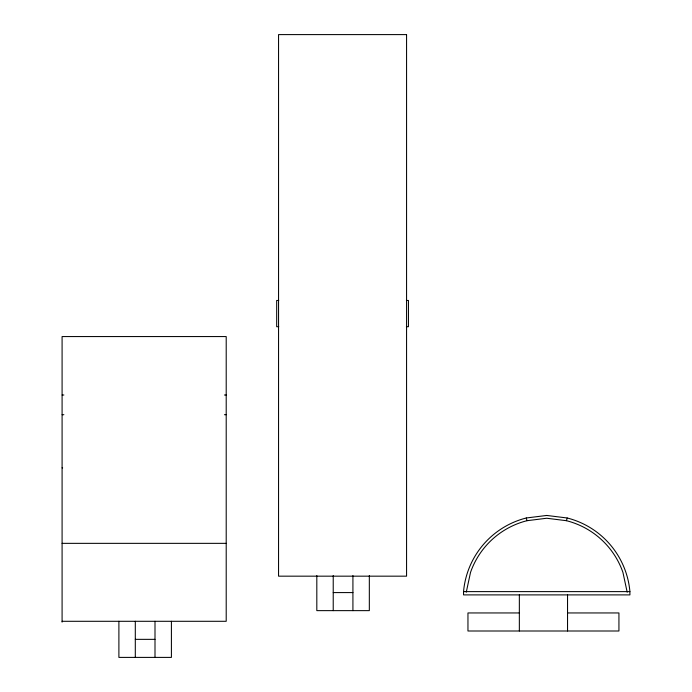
<?xml version="1.0" encoding="UTF-8"?>
<svg xmlns="http://www.w3.org/2000/svg" width="692" height="692" viewBox="0 0 692 692"><rect width="100%" height="100%" fill="white"/><g stroke="black" fill="none" stroke-linecap="round" stroke-linejoin="round"><path stroke-width="1.04" d="M466.27 592.205L470.517 572.414A80.696 80.696 0 0 1 526.984 520.704L546.732 518.247L566.471 520.704A80.696 80.696 0 0 1 622.938 572.414L627.186 592.205M566.471 520.704L567.155 517.979L546.732 515.445L526.301 517.979A83.498 83.498 0 0 0 463.545 591.617L463.545 594.895L629.91 594.895L629.91 591.617A83.498 83.498 0 0 0 567.155 517.979M278.738 300.466L276.679 300.466L276.679 326.719L278.738 326.719M406.386 300.466L408.444 300.466L408.444 326.719L406.386 326.719M62.133 395.011L63.863 395.011M224.433 395.011L226.172 395.011M62.133 414.707L63.863 414.707M224.433 414.707L226.172 414.707M62.09 467.853L62.617 467.853M62.09 543.35L226.206 543.35M463.545 591.617L629.91 591.617M333.224 592.586L352.92 592.586M519.346 612.948L467.956 612.948L467.956 631L618.933 631L618.933 612.948L567.544 612.948M62.09 621.295L226.206 621.295L226.206 336.563L62.09 336.563L62.09 622.125M135.303 639.347L154.999 639.347M526.301 517.979L526.984 520.704M567.544 594.895L567.544 631M519.346 594.895L519.346 631M369.329 575.588L369.329 610.638L316.815 610.638L316.815 575.588M352.92 575.588L352.92 610.638M333.224 575.588L333.224 610.638M171.408 621.295L171.408 657.4L118.894 657.4L118.894 621.295M154.999 621.295L154.999 657.4M135.303 621.295L135.303 657.4M406.567 34.6L278.556 34.6L278.556 576.168L406.567 576.168L406.567 34.6"/></g></svg>
